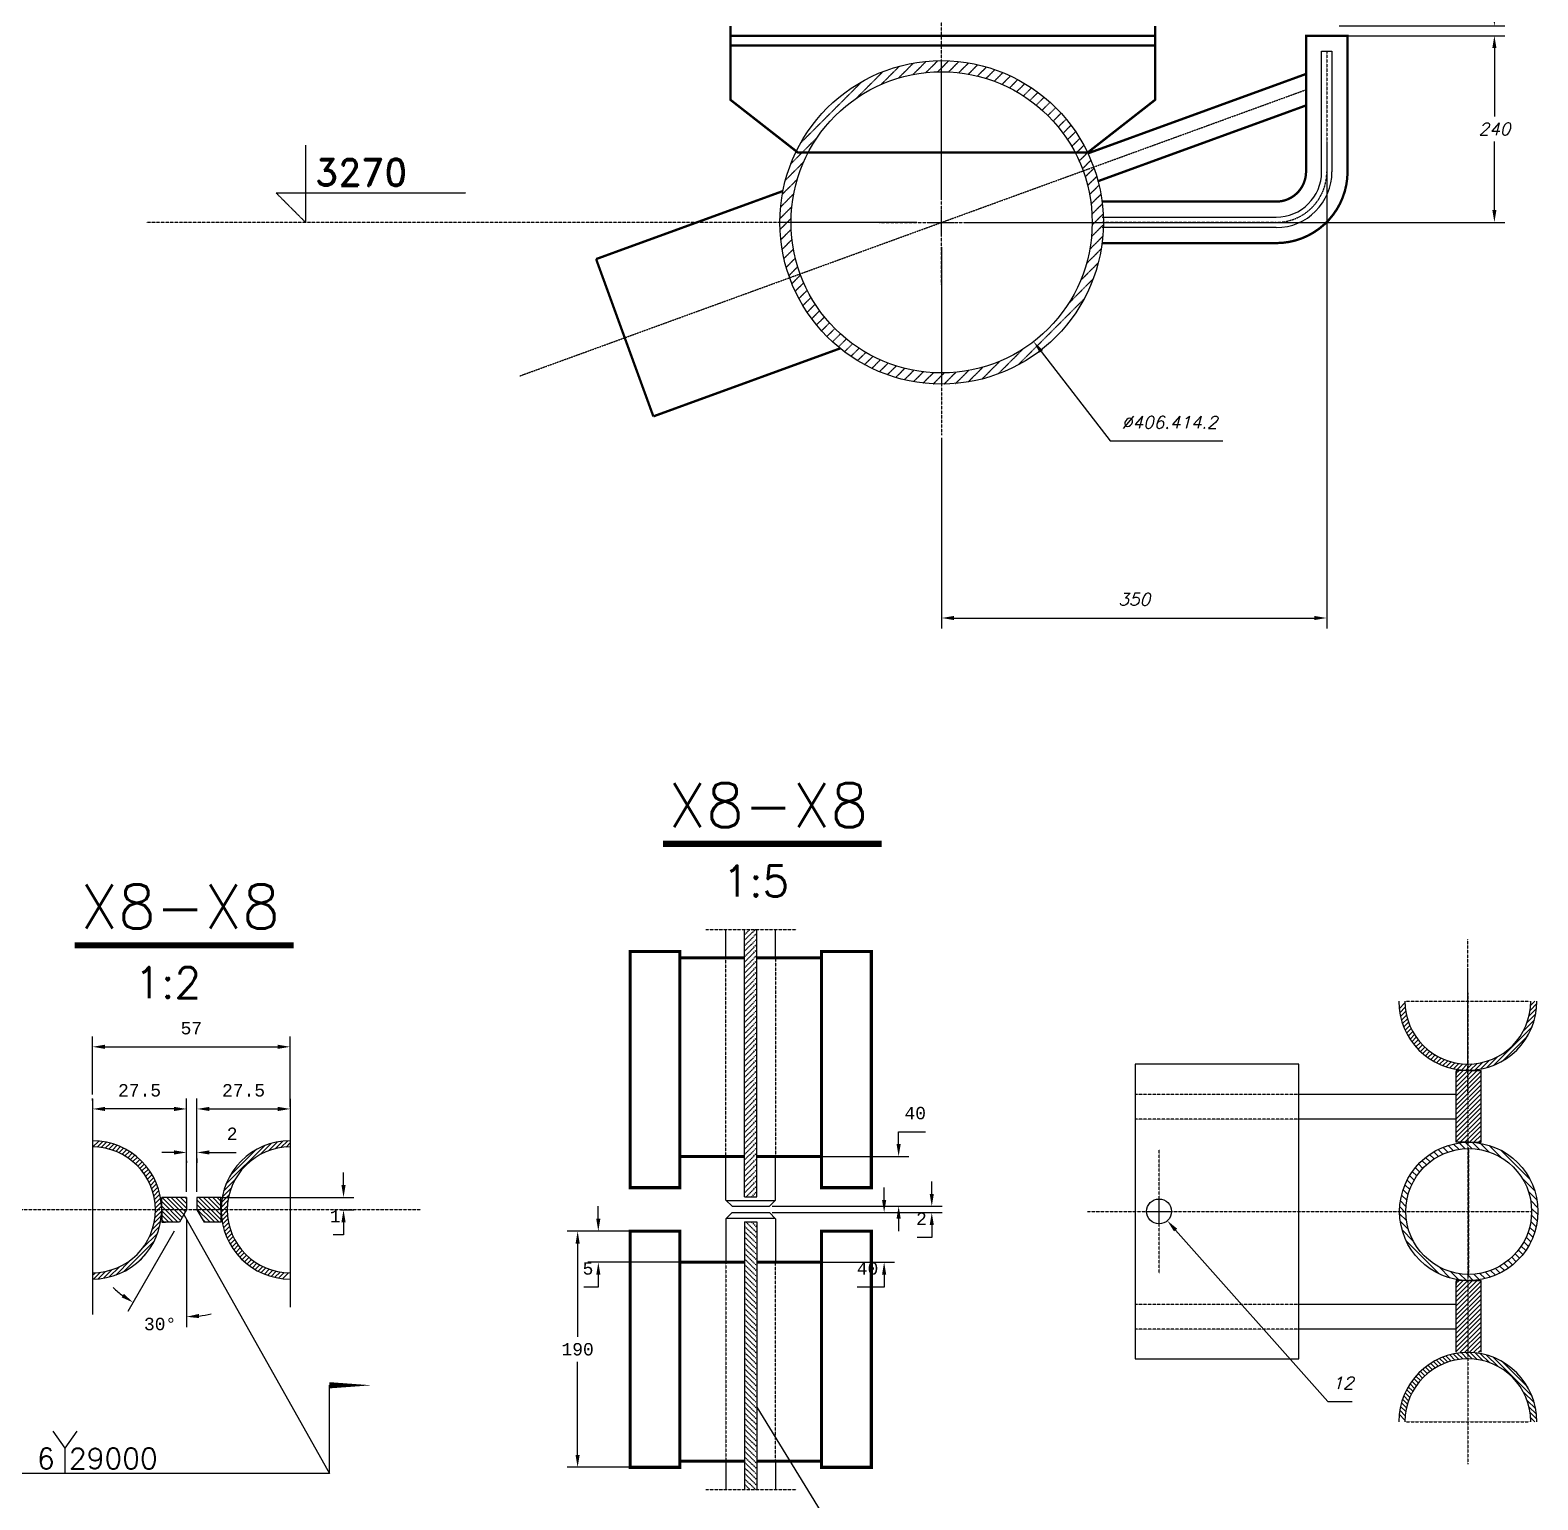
# Model space of a CAD drawing. Extents: x 13210 to 94108, y -7390 to 36310.
# Drawn here: x 61160 to 68440, y 9423 to 16518 of the extents above; entities that cross this region are included whole.
import ezdxf
from ezdxf.enums import TextEntityAlignment as Align

# ---------------------------------------------------------------- set-up
doc = ezdxf.new("R2010")
doc.units = 0
doc.header["$MEASUREMENT"] = 0
doc.header["$PDMODE"] = 3
doc.linetypes.add('DASHEDX2', pattern=[1.5, 1, -0.5])
doc.layers.get('0').update_dxf_attribs({"linetype": 'CONTINUOUS'})
doc.layers.get('DEFPOINTS').update_dxf_attribs({"linetype": 'CONTINUOUS'})
for name, color, linetype in [('LINIE', 7, 'DASHEDX2'), ('PRZEKROJE', 4, 'CONTINUOUS'), ('RURA', 3, 'CONTINUOUS'), ('WYMIAR1', 7, 'CONTINUOUS'), ('X-X', 1, 'CONTINUOUS')]:
    doc.layers.add(name, color=color, linetype=linetype)
doc.styles.add('MONOTXT', font='monotxt')
doc.styles.add('ROMAN_DUPLEX_ITALIC', font='ROMAND', dxfattribs={"oblique": 15})
doc.styles.add('ROMAND', font='romand')
doc.styles.add('ROMANS', font='romans')
doc.styles.get("Standard").update_dxf_attribs({"font": 'romans.shx'})
doc.dimstyles.new('KWA', dxfattribs={"dimscale": 20, "dimtxt": 3, "dimasz": 3, "dimexe": 2.5, "dimexo": 2.5, "dimgap": 1.5, "dimtad": 0, "dimtih": 1, "dimtoh": 1, "dimdsep": 46, "dimtxsty": 'Standard', "dimcen": -3, "dimdle": 1.25, "dimadec": 0, "dimazin": 0, "dimtfac": 0.75, "dimtofl": 0, "dimtmove": 2, "dimatfit": 3, "dimfxl": 0, "dimtvp": 1.5, "dimtolj": 1, "dimtzin": 12, "dimarcsym": 0})
doc.dimstyles.get("Standard").update_dxf_attribs({"dimtxt": 0.18, "dimasz": 0.18, "dimexe": 0.18, "dimexo": 0.0625, "dimgap": 0.09, "dimtad": 0, "dimtih": 1, "dimtoh": 1, "dimdec": 4, "dimzin": 0, "dimdsep": 46, "dimtxsty": 'Standard', "dimcen": 0.09, "dimadec": 0, "dimazin": 0, "dimtfac": 1, "dimtdec": 4, "dimtofl": 0, "dimtmove": 0, "dimatfit": 3, "dimfxl": 0, "dimtolj": 1, "dimtzin": 0, "dimarcsym": 0})

# ---------------------------------------------------------------- blocks, each defined once
blk = doc.blocks.new('*X18')
at = {"color": 0, "linetype": 'Continuous'}
for p, q in [((54304.2, 17025.2), (54196.2, 17133.1)), ((54282.1, 17025.2), (54196.2, 17111)), ((54312.5, 17039), (54206.3, 17145.2)), ((54312.5, 17061.1), (54228.4, 17145.2)), ((54312.5, 17083.2), (54250.5, 17145.2)), ((54312.5, 17105.3), (54272.6, 17145.2)), ((54312.5, 17127.4), (54294.7, 17145.2)), ((54260, 17025.2), (54196.2, 17089)), ((54237.9, 17025.2), (54221.3, 17041.8))]:
    blk.add_line(p, q, dxfattribs=at)
blk = doc.blocks.new('*X19')
at = {"color": 0, "linetype": 'Continuous'}
for p, q in [((54096, 17034.5), (54005.2, 17125.3)), ((54104.1, 17048.5), (54007.4, 17145.2)), ((54112.2, 17062.6), (54029.5, 17145.2)), ((54120.3, 17076.6), (54051.6, 17145.2)), ((54125.2, 17093.7), (54073.7, 17145.2)), ((54125.2, 17115.8), (54095.8, 17145.2)), ((54125.2, 17137.9), (54117.9, 17145.2)), ((54083.2, 17025.2), (54005.2, 17103.2)), ((54061.1, 17025.2), (54005.2, 17081.1)), ((54039, 17025.2), (54005.2, 17059)), ((54016.9, 17025.2), (54005.2, 17036.9))]:
    blk.add_line(p, q, dxfattribs=at)
blk = doc.blocks.new('*X22')
at = {"color": 0}
for p, q in [((59712, 10179.2), (59720.7, 10187.8)), ((59712, 10183.6), (59716.2, 10187.8)), ((59712, 10174.8), (59722, 10184.8)), ((59712, 10170.3), (59722, 10180.3)), ((59712, 10165.9), (59722, 10175.9)), ((59712, 10161.5), (59722, 10171.5)), ((59712, 10157.1), (59722, 10167.1)), ((59712, 10152.7), (59722, 10162.7)), ((59712, 10148.2), (59722, 10158.2)), ((59712, 10143.8), (59722, 10153.8)), ((59712, 10139.4), (59722, 10149.4)), ((59712, 10135), (59722, 10145)), ((59712, 10130.6), (59722, 10140.6)), ((59712, 10126.1), (59722, 10136.1)), ((59712, 10121.7), (59722, 10131.7)), ((59712, 10117.3), (59722, 10127.3)), ((59712, 10112.9), (59722, 10122.9)), ((59712, 10108.5), (59722, 10118.5)), ((59712, 10104), (59722, 10114)), ((59712, 10099.6), (59722, 10109.6)), ((59712, 10095.2), (59722, 10105.2)), ((59712, 10090.8), (59722, 10100.8)), ((59712, 10086.4), (59722, 10096.4)), ((59712, 10081.9), (59722, 10091.9)), ((59712, 10077.5), (59722, 10087.5)), ((59712, 10073.1), (59722, 10083.1)), ((59712, 10068.7), (59722, 10078.7)), ((59712, 10064.3), (59722, 10074.3)), ((59712, 10059.8), (59722, 10069.8)), ((59712, 10055.4), (59722, 10065.4)), ((59712, 10051), (59722, 10061)), ((59712, 10046.6), (59722, 10056.6)), ((59712, 10042.2), (59722, 10052.2)), ((59712, 10037.7), (59722, 10047.7)), ((59712, 10033.3), (59722, 10043.3)), ((59712, 10028.9), (59722, 10038.9)), ((59712, 10024.5), (59722, 10034.5)), ((59712, 10020.1), (59722, 10030.1)), ((59712, 10015.7), (59722, 10025.7)), ((59712, 10011.2), (59722, 10021.2)), ((59712, 10006.8), (59722, 10016.8)), ((59712, 10002.4), (59722, 10012.4)), ((59712, 9998), (59722, 10008)), ((59712, 9993.6), (59722, 10003.6)), ((59712, 9989.1), (59722, 9999.1)), ((59712, 9984.7), (59722, 9994.7)), ((59712, 9980.3), (59722, 9990.3)), ((59712, 9975.9), (59722, 9985.9)), ((59713.1, 9972.5), (59722, 9981.5)), ((59717.5, 9972.5), (59722, 9977)), ((59721.9, 9972.5), (59722, 9972.6))]:
    blk.add_line(p, q, dxfattribs=at)
blk = doc.blocks.new('*X15')
at = {"color": 0, "linetype": 'Continuous'}
for p, q in [((60303.1, 2828.5), (60396.5, 2921.9)), ((60394.4, 2897.8), (60434.2, 2937.5)), ((60435.8, 2917), (60463.1, 2944.4)), ((60465.3, 2924.5), (60488, 2947.2)), ((60490.2, 2927.3), (60510.2, 2947.3)), ((60512.1, 2927.1), (60530.4, 2945.4)), ((60532.1, 2924.9), (60549.1, 2942)), ((60550.3, 2921.1), (60566.5, 2937.3)), ((60567.3, 2916), (60582.8, 2931.5)), ((60583.1, 2909.7), (60598.1, 2924.7)), ((60597.8, 2902.3), (60612.5, 2917)), ((60611.6, 2894), (60626, 2908.4)), ((60624.4, 2884.8), (60638.7, 2899)), ((60636.4, 2874.6), (60650.6, 2888.8)), ((60647.6, 2863.7), (60661.7, 2877.8)), ((60657.8, 2851.9), (60672.1, 2866.1)), ((60287.5, 2790.8), (60327.2, 2830.6)), ((60667.2, 2839.2), (60681.6, 2853.5)), ((60675.8, 2825.6), (60690.4, 2840.2)), ((60683.3, 2811), (60698.3, 2826)), ((60280.6, 2761.9), (60308, 2789.2)), ((60689.8, 2795.5), (60705.3, 2810.9)), ((60695.2, 2778.8), (60711.3, 2794.8)), ((60699.3, 2760.8), (60716.2, 2777.6)), ((60277.7, 2714.8), (60297.7, 2734.8)), ((60277.8, 2737), (60300.5, 2759.7)), ((60701.9, 2741.2), (60719.9, 2759.2)), ((60702.4, 2719.7), (60722, 2739.3)), ((60279.6, 2694.6), (60297.9, 2712.9)), ((60283, 2675.9), (60300.1, 2692.9)), ((60287.7, 2658.5), (60303.9, 2674.7)), ((60694, 2667.1), (60720.2, 2693.3)), ((60700.3, 2695.5), (60722.4, 2717.5)), ((60293.5, 2642.2), (60309, 2657.7)), ((60300.3, 2626.9), (60315.3, 2641.9)), ((60308, 2612.5), (60322.7, 2627.2)), ((60594.9, 2523.8), (60701.2, 2630.1)), ((60678.6, 2629.5), (60714.3, 2665.3)), ((60316.6, 2599), (60331, 2613.4)), ((60326, 2586.3), (60340.2, 2600.6)), ((60336.2, 2574.4), (60350.4, 2588.6)), ((60347.2, 2563.3), (60361.3, 2577.4)), ((60358.9, 2552.9), (60373.1, 2567.2)), ((60371.5, 2543.4), (60385.8, 2557.8)), ((60384.8, 2534.6), (60399.4, 2549.2)), ((60399, 2526.7), (60414, 2541.7)), ((60414.1, 2519.7), (60429.5, 2535.2)), ((60430.2, 2513.7), (60446.2, 2529.8)), ((60447.4, 2508.8), (60464.2, 2525.7)), ((60507.5, 2502.6), (60529.5, 2524.7)), ((60531.7, 2504.8), (60557.9, 2531)), ((60559.7, 2510.7), (60595.5, 2546.4)), ((60465.8, 2505.1), (60483.8, 2523.1)), ((60485.7, 2503), (60505.3, 2522.6))]:
    blk.add_line(p, q, dxfattribs=at)
blk = doc.blocks.new('*X20')
at = {"color": 0, "linetype": 'Continuous'}
for p, q in [((58303.8, 17025.2), (58203.8, 17125.2)), ((58325.9, 17025.2), (58205.9, 17145.2)), ((58347.9, 17025.2), (58227.9, 17145.2)), ((58370, 17025.2), (58250, 17145.2)), ((58392.1, 17025.2), (58272.1, 17145.2)), ((58414.2, 17025.2), (58294.2, 17145.2)), ((58436.3, 17025.2), (58316.3, 17145.2)), ((58458.4, 17025.2), (58338.4, 17145.2)), ((58480.5, 17025.2), (58360.5, 17145.2)), ((58502.6, 17025.2), (58382.6, 17145.2)), ((58524.7, 17025.2), (58404.7, 17145.2)), ((58546.8, 17025.2), (58426.8, 17145.2)), ((58550, 17044.1), (58448.9, 17145.2)), ((58550, 17066.2), (58471, 17145.2)), ((58550, 17088.3), (58493.1, 17145.2)), ((58550, 17110.4), (58515.2, 17145.2)), ((58550, 17132.5), (58537.3, 17145.2)), ((58281.7, 17025.2), (58203.8, 17103.1)), ((58259.6, 17025.2), (58203.8, 17081)), ((58237.5, 17025.2), (58203.8, 17058.9)), ((58215.4, 17025.2), (58203.8, 17036.8))]:
    blk.add_line(p, q, dxfattribs=at)
blk = doc.blocks.new('*X27')
at = {"color": 0}
for p, q in [((61238.7, 15895.4), (61367.2, 16024)), ((61358.1, 15961.8), (61446.2, 16049.9)), ((61441.9, 15992.6), (61514.4, 16065.1)), ((61512.1, 16009.8), (61575.8, 16073.4)), ((61574.4, 16019.1), (61632.1, 16076.8)), ((61631.1, 16022.8), (61684.6, 16076.2)), ((61683.6, 16022.2), (61733.9, 16072.5)), ((61732.7, 16018.3), (61780.5, 16066)), ((61779, 16011.5), (61824.7, 16057.2)), ((61822.7, 16002.2), (61866.8, 16046.3)), ((61864.3, 15990.7), (61907, 16033.5)), ((61903.8, 15977.2), (61945.5, 16018.9)), ((60969.6, 15679.5), (61266.5, 15976.4)), ((61941.6, 15962), (61982.3, 16002.7)), ((61977.6, 15945), (62017.7, 15985)), ((62012.1, 15926.4), (62051.5, 15965.8)), ((62045, 15906.3), (62084, 15945.3)), ((62076.5, 15884.7), (62115.1, 15923.4)), ((62106.5, 15861.8), (62144.9, 15900.1)), ((62135.2, 15837.4), (62173.4, 15875.6)), ((62162.5, 15811.6), (62200.7, 15849.8)), ((62188.4, 15784.5), (62226.6, 15822.7)), ((62212.9, 15756), (62251.3, 15794.4)), ((62236.1, 15726.1), (62274.7, 15764.7)), ((62257.8, 15694.8), (62296.7, 15733.8)), ((60922, 15578.8), (61050.6, 15707.3)), ((62278.1, 15662.1), (62317.5, 15701.5)), ((62296.9, 15627.8), (62336.8, 15667.8)), ((60896.1, 15499.8), (60984.2, 15587.9)), ((62314, 15592), (62354.7, 15632.6)), ((62329.5, 15554.4), (62371.1, 15596)), ((62343.2, 15515.1), (62385.8, 15557.7)), ((62354.9, 15473.8), (62398.9, 15517.7)), ((60872.6, 15370.2), (60936.2, 15433.9)), ((60880.9, 15431.6), (60953.4, 15504.1)), ((62364.5, 15430.3), (62410, 15475.8)), ((60869.2, 15313.9), (60926.9, 15371.6)), ((62371.6, 15384.4), (62419.1, 15431.8)), ((62375.9, 15335.6), (62425.8, 15385.5)), ((60869.8, 15261.4), (60923.2, 15314.9)), ((62376.9, 15283.6), (62429.9, 15336.6)), ((60873.5, 15212.1), (60923.8, 15262.4)), ((62365.3, 15165.9), (62428.1, 15228.7)), ((62373.8, 15227.4), (62430.9, 15284.5)), ((60880, 15165.5), (60927.7, 15213.3)), ((60888.8, 15121.3), (60934.5, 15167)), ((62349.2, 15096.8), (62420.4, 15168)), ((60899.7, 15079.2), (60943.8, 15123.3)), ((60912.5, 15039), (60955.3, 15081.7)), ((62320.5, 15015.1), (62406.2, 15100.7)), ((60927.1, 15000.5), (60968.8, 15042.2)), ((60943.3, 14963.7), (60984, 15004.4)), ((62261.9, 14903.4), (62381.8, 15023.4)), ((60961, 14928.3), (61001, 14968.4)), ((60980.2, 14894.5), (61019.6, 14933.9)), ((62019.4, 14607.9), (62338.1, 14926.6)), ((61000.7, 14862), (61039.7, 14901)), ((61022.6, 14830.9), (61061.3, 14869.5)), ((61045.9, 14801.1), (61084.2, 14839.5)), ((61070.4, 14772.6), (61108.6, 14810.8)), ((61096.2, 14745.3), (61134.4, 14783.5)), ((61123.3, 14719.4), (61161.5, 14757.6)), ((61151.6, 14694.7), (61190, 14733.1)), ((61181.3, 14671.3), (61219.9, 14709.9)), ((61212.2, 14649.3), (61251.2, 14688.2)), ((61244.5, 14628.5), (61283.9, 14667.9)), ((61278.2, 14609.2), (61318.2, 14649.1)), ((61313.4, 14591.3), (61354, 14632)), ((61922.6, 14564.2), (62042.6, 14684.1)), ((61350, 14574.9), (61391.6, 14616.5)), ((61388.3, 14560.2), (61430.9, 14602.8)), ((61428.3, 14547.1), (61472.2, 14591.1)), ((61470.2, 14536), (61515.7, 14581.5)), ((61514.2, 14526.9), (61561.6, 14574.4)), ((61560.5, 14520.2), (61610.4, 14570.1)), ((61609.4, 14516.1), (61662.4, 14569.1)), ((61661.5, 14515.1), (61718.6, 14572.2)), ((61717.3, 14517.9), (61780.1, 14580.7)), ((61778, 14525.6), (61849.2, 14596.8)), ((61845.3, 14539.8), (61930.9, 14625.5))]:
    blk.add_line(p, q, dxfattribs=at)
blk = doc.blocks.new('*D110')
at = {"color": 0, "linetype": 'ByBlock'}
for p, q in [((68578, 7920), (68578, 8200)), ((69532.245, 7860), (69532.245, 8200)), ((68638, 8150), (69472.245, 8150))]:
    blk.add_line(p, q, dxfattribs=at)
for points in [[(68638, 8160), (68638, 8140), (68578, 8150)], [(69472.245, 8160), (69472.245, 8140), (69532.245, 8150)]]:
    blk.add_solid(points, dxfattribs=at)
at = {"layer": 'DEFPOINTS', "color": 0, "linetype": 'ByBlock'}
for p in [(69532.245, 8150), (68578, 7870), (69532.245, 7810)]:
    blk.add_point(p, dxfattribs=at)
at = {"color": 0, "linetype": 'ByBlock', "style": 'MONOTXT'}
blk.add_text('57', height=60, dxfattribs=at).set_placement((69055.1225, 8240), align=Align.MIDDLE_CENTER)
blk = doc.blocks.new('*D109')
at = {"color": 0, "linetype": 'ByBlock'}
for p, q in [((68578, 7890), (68578, 7900)), ((69031.75, 7450), (69031.75, 7900)), ((68971.75, 7850), (68638, 7850))]:
    blk.add_line(p, q, dxfattribs=at)
for points in [[(68638, 7860), (68638, 7840), (68578, 7850)], [(68971.75, 7860), (68971.75, 7840), (69031.75, 7850)]]:
    blk.add_solid(points, dxfattribs=at)
at = {"layer": 'DEFPOINTS', "color": 0, "linetype": 'ByBlock'}
for p in [(68578, 7850), (68578, 7840), (69031.75, 7400)]:
    blk.add_point(p, dxfattribs=at)
at = {"color": 0, "linetype": 'ByBlock', "style": 'MONOTXT'}
blk.add_text('27.5', height=60, dxfattribs=at).set_placement((68804.875, 7940), align=Align.MIDDLE_CENTER)
blk = doc.blocks.new('*D108')
at = {"color": 0, "linetype": 'ByBlock'}
for p, q in [((69081.75, 7450), (69081.75, 7900)), ((69141.75, 7850), (69472.245, 7850)), ((69532.245, 7830), (69532.245, 7800))]:
    blk.add_line(p, q, dxfattribs=at)
for points in [[(69141.75, 7860), (69141.75, 7840), (69081.75, 7850)], [(69472.245, 7860), (69472.245, 7840), (69532.245, 7850)]]:
    blk.add_solid(points, dxfattribs=at)
at = {"layer": 'DEFPOINTS', "color": 0, "linetype": 'ByBlock'}
for p in [(69532.245, 7880), (69532.245, 7850), (69081.75, 7400)]:
    blk.add_point(p, dxfattribs=at)
at = {"color": 0, "linetype": 'ByBlock', "style": 'MONOTXT'}
blk.add_text('27.5', height=60, dxfattribs=at).set_placement((69306.9975, 7940), align=Align.MIDDLE_CENTER)
blk = doc.blocks.new('*D107')
at = {"color": 0, "linetype": 'ByBlock'}
for p, q in [((68971.75, 7640), (68911.75, 7640)), ((69031.75, 7600), (69031.75, 7590)), ((69081.75, 7610), (69081.75, 7590)), ((69141.75, 7640), (69201.75, 7640)), ((69201.75, 7640), (69271.75, 7640))]:
    blk.add_line(p, q, dxfattribs=at)
for points in [[(68971.75, 7650), (68971.75, 7630), (69031.75, 7640)], [(69141.75, 7650), (69141.75, 7630), (69081.75, 7640)]]:
    blk.add_solid(points, dxfattribs=at)
at = {"layer": 'DEFPOINTS', "color": 0, "linetype": 'ByBlock'}
for p in [(69031.75, 7650), (69081.75, 7660), (69081.75, 7640)]:
    blk.add_point(p, dxfattribs=at)
at = {"color": 0, "linetype": 'ByBlock', "style": 'MONOTXT'}
blk.add_text('2', height=60, dxfattribs=at).set_placement((69251.75, 7730), align=Align.MIDDLE_CENTER)
blk = doc.blocks.new('*D106')
at = {"color": 0, "linetype": 'ByBlock'}
for p, q in [((69031.8, 7312.7), (69031.8, 6796.8)), ((68972.1, 7259.4), (68748.8, 6872.6))]:
    blk.add_line(p, q, dxfattribs=at)
for start, end in [(226.66515, 233.33257), (276.66743, 283.33485)]:
    blk.add_arc((69031.8, 7362.7), 515.9, start, end, dxfattribs=at)
for points in [[(68729.2, 6957.3), (68718.2, 6940.6), (68773.8, 6915.9)], [(69092.2, 6840.3), (69091.1, 6860.3), (69031.8, 6846.8)]]:
    blk.add_solid(points, dxfattribs=at)
at = {"layer": 'DEFPOINTS', "color": 0, "linetype": 'ByBlock'}
for p in [(69031.8, 7422.7), (69031.8, 7362.7), (69031.8, 7362.7), (68997.1, 7302.7)]:
    blk.add_point(p, dxfattribs=at)
at = {"color": 0, "linetype": 'ByBlock', "style": 'MONOTXT'}
blk.add_text('30%%d', height=60, dxfattribs=at).set_placement((68904.2, 6811.8), align=Align.MIDDLE_CENTER)
blk = doc.blocks.new('*D105')
at = {"color": 0, "linetype": 'ByBlock'}
for p, q in [((69789.7, 7482.7), (69789.7, 7542.7)), ((69195.9, 7422.7), (69839.7, 7422.7)), ((69775.7, 7362.7), (69839.7, 7362.7)), ((69789.7, 7302.7), (69789.7, 7242.7)), ((69789.7, 7242.7), (69739.7, 7242.7))]:
    blk.add_line(p, q, dxfattribs=at)
for points in [[(69779.7, 7482.7), (69799.7, 7482.7), (69789.7, 7422.7)], [(69779.7, 7302.7), (69799.7, 7302.7), (69789.7, 7362.7)]]:
    blk.add_solid(points, dxfattribs=at)
at = {"layer": 'DEFPOINTS', "color": 0, "linetype": 'ByBlock'}
for p in [(69145.9, 7422.7), (69725.7, 7362.7), (69789.7, 7362.7)]:
    blk.add_point(p, dxfattribs=at)
at = {"color": 0, "linetype": 'ByBlock', "style": 'MONOTXT'}
blk.add_text('1', height=60, dxfattribs=at).set_placement((69749.7, 7332.7), align=Align.MIDDLE_CENTER)
blk = doc.blocks.new('*D104')
at = {"color": 0, "linetype": 'ByBlock'}
for p, q in [((64103.5, 10720), (63753.5, 10720)), ((63803.5, 10660), (63803.5, 10210)), ((63803.5, 9640), (63803.5, 10090)), ((64103.5, 9580), (63753.5, 9580))]:
    blk.add_line(p, q, dxfattribs=at)
for points in [[(63793.5, 10660), (63813.5, 10660), (63803.5, 10720)], [(63793.5, 9640), (63813.5, 9640), (63803.5, 9580)]]:
    blk.add_solid(points, dxfattribs=at)
at = {"layer": 'DEFPOINTS', "color": 0, "linetype": 'ByBlock'}
for p in [(64153.5, 10720), (63803.5, 9580), (64153.5, 9580)]:
    blk.add_point(p, dxfattribs=at)
at = {"color": 0, "linetype": 'ByBlock', "style": 'MONOTXT'}
blk.add_text('190', height=60, dxfattribs=at).set_placement((63803.5, 10150), align=Align.MIDDLE_CENTER)
blk = doc.blocks.new('*D103')
at = {"color": 0, "linetype": 'ByBlock'}
for p, q in [((63903.5, 10780), (63903.5, 10840)), ((64123.5, 10720), (63853.5, 10720)), ((64393.5, 10570), (63853.5, 10570)), ((63903.5, 10510), (63903.5, 10450)), ((63903.5, 10450), (63833.5, 10450))]:
    blk.add_line(p, q, dxfattribs=at)
for points in [[(63893.5, 10780), (63913.5, 10780), (63903.5, 10720)], [(63893.5, 10510), (63913.5, 10510), (63903.5, 10570)]]:
    blk.add_solid(points, dxfattribs=at)
at = {"layer": 'DEFPOINTS', "color": 0, "linetype": 'ByBlock'}
for p in [(64173.5, 10720), (63903.5, 10570), (64443.5, 10570)]:
    blk.add_point(p, dxfattribs=at)
at = {"color": 0, "linetype": 'ByBlock', "style": 'MONOTXT'}
blk.add_text('5', height=60, dxfattribs=at).set_placement((63853.5, 10540), align=Align.MIDDLE_CENTER)
blk = doc.blocks.new('*D102')
at = {"color": 0, "linetype": 'ByBlock'}
for p, q in [((65513.5, 10900), (65513.5, 10960)), ((64743.5, 10840), (65563.5, 10840)), ((64743.5, 10810), (65563.5, 10810)), ((65513.5, 10750), (65513.5, 10690)), ((65513.5, 10690), (65443.5, 10690))]:
    blk.add_line(p, q, dxfattribs=at)
for points in [[(65503.5, 10900), (65523.5, 10900), (65513.5, 10840)], [(65503.5, 10750), (65523.5, 10750), (65513.5, 10810)]]:
    blk.add_solid(points, dxfattribs=at)
at = {"layer": 'DEFPOINTS', "color": 0, "linetype": 'ByBlock'}
for p in [(64693.5, 10840), (64693.5, 10810), (65513.5, 10810)]:
    blk.add_point(p, dxfattribs=at)
at = {"color": 0, "linetype": 'ByBlock', "style": 'MONOTXT'}
blk.add_text('2', height=60, dxfattribs=at).set_placement((65463.5, 10780), align=Align.MIDDLE_CENTER)
blk = doc.blocks.new('*D101')
at = {"color": 0, "linetype": 'ByBlock'}
for p, q in [((65353.5, 11140), (65353.5, 11200)), ((65353.5, 11200), (65483.5, 11200)), ((64933.5, 11080), (65403.5, 11080)), ((65353.5, 10780), (65353.5, 10720)), ((65363.5, 10840), (65403.5, 10840))]:
    blk.add_line(p, q, dxfattribs=at)
for points in [[(65343.5, 11140), (65363.5, 11140), (65353.5, 11080)], [(65343.5, 10780), (65363.5, 10780), (65353.5, 10840)]]:
    blk.add_solid(points, dxfattribs=at)
at = {"layer": 'DEFPOINTS', "color": 0, "linetype": 'ByBlock'}
for p in [(64883.5, 11080), (65353.5, 11080), (65313.5, 10840)]:
    blk.add_point(p, dxfattribs=at)
at = {"color": 0, "linetype": 'ByBlock', "style": 'MONOTXT'}
blk.add_text('40', height=60, dxfattribs=at).set_placement((65433.5, 11290), align=Align.MIDDLE_CENTER)
blk = doc.blocks.new('*D100')
at = {"color": 0, "linetype": 'ByBlock'}
for p, q in [((65283.5, 10870), (65283.5, 10930)), ((65233.5, 10810), (65233.5, 10810)), ((64913.5, 10570), (65333.5, 10570)), ((65283.5, 10510), (65283.5, 10450)), ((65283.5, 10450), (65153.5, 10450))]:
    blk.add_line(p, q, dxfattribs=at)
for points in [[(65273.5, 10870), (65293.5, 10870), (65283.5, 10810)], [(65273.5, 10510), (65293.5, 10510), (65283.5, 10570)]]:
    blk.add_solid(points, dxfattribs=at)
at = {"layer": 'DEFPOINTS', "color": 0, "linetype": 'ByBlock'}
for p in [(65283.5, 10810), (64863.5, 10570), (65283.5, 10570)]:
    blk.add_point(p, dxfattribs=at)
at = {"color": 0, "linetype": 'ByBlock', "style": 'MONOTXT'}
blk.add_text('40', height=60, dxfattribs=at).set_placement((65203.5, 10540), align=Align.MIDDLE_CENTER)
blk = doc.blocks.new('*D319')
at = {"color": 0, "linetype": 'ByBlock'}
for p, q in [((64831, 4855.2), (64831, 4975.2)), ((64771, 4915.2), (64891, 4915.2)), ((64910.6, 4825.5), (65645.3, 3997)), ((65645.3, 3997), (65762.6, 3997))]:
    blk.add_line(p, q, dxfattribs=at)
blk.add_solid([(64903.1, 4818.8), (64918.1, 4832.1), (64870.8, 4870.4)], dxfattribs=at)
at = {"layer": 'DEFPOINTS', "color": 0, "linetype": 'ByBlock'}
for p in [(64791.2, 4960.1), (64870.8, 4870.4)]:
    blk.add_point(p, dxfattribs=at)
at = {"color": 0, "linetype": 'ByBlock', "style": 'ROMAN_DUPLEX_ITALIC', "oblique": 15}
blk.add_text('12', height=60, dxfattribs=at).set_placement((65719, 4087), align=Align.MIDDLE_CENTER)
blk = doc.blocks.new('*D322')
at = {"color": 0, "linetype": 'ByBlock'}
for p, q in [((65561, 15709.9), (65561, 16376.9)), ((65441, 15589.9), (64774, 15589.9)), ((65501, 15589.9), (65621, 15589.9)), ((65561, 15529.9), (65561, 15649.9)), ((65681, 15589.9), (66348, 15589.9)), ((65561, 15469.9), (65561, 14802.9)), ((66041.9, 14966.9), (66375.5, 14534.6)), ((66375.5, 14534.6), (66918.5, 14534.6))]:
    blk.add_line(p, q, dxfattribs=at)
blk.add_solid([(66034, 14960.8), (66049.8, 14973), (66005.2, 15014.4)], dxfattribs=at)
at = {"layer": 'DEFPOINTS', "color": 0, "linetype": 'ByBlock'}
for p in [(65116.8, 16165.4), (66005.2, 15014.4)]:
    blk.add_point(p, dxfattribs=at)
at = {"color": 0, "linetype": 'ByBlock', "style": 'ROMAN_DUPLEX_ITALIC', "oblique": 15}
blk.add_text('%%c406.414.2', height=60, dxfattribs=at).set_placement((66662, 14624.6), align=Align.MIDDLE_CENTER)
blk = doc.blocks.new('POZ')
for p, q in [((0, 186), (0, 0)), ((0, 0), (-71, 71)), ((-71, 71), (387, 71))]:
    blk.add_line(p, q)
at = {"style": 'ROMAND', "flags": 4}
blk.add_attdef('POZIOM', (23, 88), '', height=65, dxfattribs=at)
blk = doc.blocks.new('*D323')
at = {"color": 0, "linetype": 'ByBlock'}
for p, q in [((67420.745, 15980), (67420.745, 13630)), ((65561, 14550), (65561, 13630)), ((65621, 13680), (67360.745, 13680))]:
    blk.add_line(p, q, dxfattribs=at)
for points in [[(65621, 13690), (65621, 13670), (65561, 13680)], [(67360.745, 13690), (67360.745, 13670), (67420.745, 13680)]]:
    blk.add_solid(points, dxfattribs=at)
at = {"layer": 'DEFPOINTS', "color": 0, "linetype": 'ByBlock'}
for p in [(67420.745, 16030), (65561, 14600), (67420.745, 13680)]:
    blk.add_point(p, dxfattribs=at)
at = {"color": 0, "linetype": 'ByBlock', "style": 'ROMAN_DUPLEX_ITALIC', "oblique": 15}
blk.add_text('350', height=60, dxfattribs=at).set_placement((66490.8725, 13770), align=Align.MIDDLE_CENTER)
blk = doc.blocks.new('*D324')
at = {"color": 0, "linetype": 'ByBlock'}
for p, q in [((67470, 16491), (68280, 16491)), ((68230, 16431), (68230, 16100.4375)), ((68230, 15649.875), (68230, 15980.4375)), ((66170, 15589.875), (68280, 15589.875))]:
    blk.add_line(p, q, dxfattribs=at)
for points in [[(68220, 16431), (68240, 16431), (68230, 16491)], [(68220, 15649.875), (68240, 15649.875), (68230, 15589.875)]]:
    blk.add_solid(points, dxfattribs=at)
at = {"layer": 'DEFPOINTS', "color": 0, "linetype": 'ByBlock'}
for p in [(67420, 16491), (68230, 16491), (66120, 15589.875)]:
    blk.add_point(p, dxfattribs=at)
at = {"color": 0, "linetype": 'ByBlock', "style": 'ROMAN_DUPLEX_ITALIC', "oblique": 15}
blk.add_text('240', height=60, dxfattribs=at).set_placement((68230, 16040.4375), align=Align.MIDDLE_CENTER)
blk = doc.blocks.new('*D325')
at = {"color": 0, "linetype": 'ByBlock'}
for p, q in [((68230, 16598), (68230, 16658)), ((68230, 16658), (68310.2, 16658)), ((67480, 16538), (68280, 16538)), ((67470, 16491), (68280, 16491)), ((68230, 16431), (68230, 16371))]:
    blk.add_line(p, q, dxfattribs=at)
for points in [[(68220, 16598), (68240, 16598), (68230, 16538)], [(68220, 16431), (68240, 16431), (68230, 16491)]]:
    blk.add_solid(points, dxfattribs=at)
at = {"layer": 'DEFPOINTS', "color": 0, "linetype": 'ByBlock'}
for p in [(67430, 16538), (68230, 16538), (67420, 16491)]:
    blk.add_point(p, dxfattribs=at)
at = {"color": 0, "linetype": 'ByBlock', "style": 'ROMAN_DUPLEX_ITALIC', "oblique": 15}
blk.add_text('2', height=60, dxfattribs=at).set_placement((68285.1, 16748), align=Align.MIDDLE_CENTER)

msp = doc.modelspace()

# ---------------------------------------------------------------- linework, layer by layer
at = {"layer": 'LINIE'}
for p, q in [((65561, 16189.875), (65561, 16616.875)), ((67420.745, 16415.87), (67420.745, 15834.5)), ((63525, 14848.8316), (67320.625, 16230.32612)), ((65561, 15289.875), (65561, 15889.875)), ((64961, 15589.875), (61720, 15589.875)), ((65261, 15589.875), (65861, 15589.875)), ((66161, 15589.875), (66588, 15589.875)), ((67176.125, 15589.88), (66335.53014, 15589.88)), ((65561, 14989.875), (65561, 14562.875)), ((64423.24366, 12176.99414), (64859.70436, 12176.99414)), ((68101.81011, 11530.25), (68101.81011, 12130.25)), ((64519.5, 11080), (64519.5, 12040)), ((64759.5, 12040), (64759.5, 11080)), ((68101.81011, 11390.25), (68101.81011, 11990.25)), ((68101.81011, 11870.25), (68101.81011, 9595.25)), ((67801.81011, 11830.25), (68401.81011, 11830.25)), ((67286, 11380.25), (66496, 11380.25)), ((67286, 11260.25), (66496, 11260.25)), ((66611, 10515.25), (66611, 11115.25)), ((68106, 10515.25), (68106, 11115.25)), ((66266, 10815.25), (68406, 10815.25)), ((66311, 10815.25), (66911, 10815.25)), ((64519.5, 10570), (64519.5, 9610)), ((64759.5, 9610), (64759.5, 10570)), ((67286, 10366.5), (66496, 10366.5)), ((67286, 10246.5), (66496, 10246.5)), ((67801.81011, 9800.25), (68401.81011, 9800.25)), ((64423.24366, 9473.00586), (64859.70436, 9473.00586))]:
    msp.add_line(p, q, dxfattribs=at)
at = {"layer": 'LINIE', "linetype": 'Continuous'}
for p, q in [((61461.5, 11358.5), (61461.5, 10318.5)), ((62415.745, 11358.5), (62415.745, 10353.5))]:
    msp.add_line(p, q, dxfattribs=at)
at = {"layer": 'LINIE', "linetype": 'DASHEDX2'}
msp.add_line((63045.56285, 10822.715), (60613.05432, 10822.715), dxfattribs=at)
at = {"layer": 'LINIE'}
msp.add_arc((67176.125, 15834.5), 244.62, 270, 0, dxfattribs=at)
at = {"layer": 'PRZEKROJE'}
for p, q in [((64519.5, 12040), (64519.5, 12176.99414)), ((64609.5, 10885.11703), (64609.5, 12176.99414)), ((64669.5, 10885.11703), (64669.5, 12176.99414)), ((64759.5, 12040), (64759.5, 12176.99414)), ((64297.5, 12070), (64267.5, 12070)), ((67286, 11526.5), (66496, 11526.5)), ((66496, 11526.5), (66496, 10104)), ((67286, 10104), (67286, 11526.5)), ((68046, 11380.25), (67286, 11380.25)), ((68046, 11260.25), (67286, 11260.25)), ((64561.05229, 11080), (64321.05229, 11080)), ((64519.5, 10870), (64519.5, 11080)), ((64759.5, 10870), (64759.5, 11080)), ((64519.5, 10870), (64549.5, 10840)), ((64522.19945, 10867.30055), (64756.80055, 10867.30055)), ((64609.5, 10885.11703), (64669.5, 10885.11703)), ((64759.5, 10870), (64729.5, 10840)), ((64519.5, 10780), (64549.5, 10810)), ((64519.5, 10780), (64519.5, 10570)), ((64522.19945, 10782.69945), (64756.80055, 10782.69945)), ((64549.5, 10840), (64729.5, 10840)), ((64549.5, 10810), (64729.5, 10810)), ((64759.5, 10780), (64729.5, 10810)), ((64759.5, 10780), (64759.5, 10570)), ((64609.5, 10764.88297), (64669.5, 10764.88297)), ((64609.5, 10764.88297), (64609.5, 9473.00586)), ((64669.5, 10764.88297), (64669.5, 9473.00586)), ((64561.05229, 10570), (64321.05229, 10570)), ((68046, 10366.5), (67286, 10366.5)), ((68046, 10246.5), (67286, 10246.5)), ((66496, 10104), (67286, 10104)), ((64519.5, 9610), (64519.5, 9473.00586)), ((64759.5, 9610), (64759.5, 9473.00586)), ((64297.5, 9580), (64267.5, 9580))]:
    msp.add_line(p, q, dxfattribs=at)
at = {"layer": 'PRZEKROJE', "linetype": 'Continuous'}
for p, q in [((68046, 11495.25), (68046, 11476.5)), ((68106, 11495.25), (68046, 11495.25)), ((68046, 11149), (68046, 11491.5)), ((68106, 11495.25), (68166, 11495.25)), ((68166, 11149), (68166, 11495.25)), ((68106, 11149), (68046, 11149)), ((68106, 11149), (68166, 11149)), ((61795.25, 10822.715), (61795.25, 10882.715)), ((61915.25, 10882.715), (61795.25, 10882.715)), ((61915.25, 10882.715), (61915.25, 10822.715)), ((62081.5, 10882.715), (61965.25, 10882.715)), ((61965.25, 10882.715), (61965.25, 10822.715)), ((62081.5, 10822.715), (62081.5, 10882.715)), ((61795.25, 10822.715), (61795.25, 10762.715)), ((61915.25, 10822.715), (61880.60898, 10762.715)), ((61965.25, 10822.715), (61999.89102, 10762.715)), ((62081.5, 10822.715), (62081.5, 10762.715)), ((61795.25, 10762.715), (61814, 10762.715)), ((61880.60898, 10762.715), (61799, 10762.715)), ((62081.5, 10762.715), (61999.89102, 10762.715)), ((68106, 10481.5), (68046, 10481.5)), ((68046, 10481.5), (68046, 10462.75)), ((68046, 10135.25), (68046, 10477.75)), ((68106, 10481.5), (68166, 10481.5)), ((68166, 10135.25), (68166, 10481.5))]:
    msp.add_line(p, q, dxfattribs=at)
at = {"layer": 'PRZEKROJE', "const_width": 15}
for points in [[(64057.5, 12070), (64297.5, 12070), (64297.5, 10930), (64057.5, 10930)], [(64981.5, 12070), (65221.5, 12070), (65221.5, 10930), (64981.5, 10930)], [(64057.5, 9580), (64297.5, 9580), (64297.5, 10720), (64057.5, 10720)], [(64981.5, 9580), (65221.5, 9580), (65221.5, 10720), (64981.5, 10720)]]:
    msp.add_lwpolyline(points, close=True, dxfattribs=at)
for points in [[(64297.5, 12040), (64609.5, 12040)], [(64669.5, 12040), (64981.5, 12040)], [(64297.5, 11080), (64609.5, 11080)], [(64669.5, 11080), (64981.5, 11080)], [(64297.5, 10570), (64609.5, 10570)], [(64669.5, 10570), (64981.5, 10570)], [(64297.5, 9610), (64609.5, 9610)], [(64669.5, 9610), (64981.5, 9610)]]:
    msp.add_lwpolyline(points, dxfattribs=at)
at = {"layer": 'PRZEKROJE', "linetype": 'Continuous'}
for radius in [333.75, 303.75]:
    msp.add_circle((68106, 10815.25), radius, dxfattribs=at)
at = {"layer": 'PRZEKROJE'}
msp.add_circle((66611, 10815.25), 60, dxfattribs=at)
at = {"layer": 'PRZEKROJE', "linetype": 'Continuous'}
for centre, radius, start, end in [((68101.81011, 11830.25), 333.75, 180, 0), ((68101.81011, 11830.25), 303.75, 180, 0), ((61461.5, 10822.715), 333.75, 270, 90), ((62415.745, 10822.715), 333.75, 90, 270), ((61461.5, 10822.715), 303.75, 270, 90), ((62415.745, 10822.715), 303.75, 90, 270), ((68101.81011, 9800.25), 333.75, 0, 180), ((68101.81011, 9800.25), 303.75, 0, 180)]:
    msp.add_arc(centre, radius, start, end, dxfattribs=at)
at = {"layer": 'RURA'}
for p, q in [((67395.755, 15834.5), (67395.755, 16415.87)), ((67395.755, 16415.87), (67445.745, 16415.87)), ((67445.745, 16415.87), (67445.745, 15834.5)), ((66335.53014, 15614.87), (67176.125, 15614.87)), ((67176.125, 15564.88), (66335.53014, 15564.88))]:
    msp.add_line(p, q, dxfattribs=at)
at = {"layer": 'RURA', "const_width": 11.25}
for points in [[(65566.67776, 15926.4979), (64867.65206, 15926.4979), (64542, 16181), (64542, 16538)], [(65566.67776, 15926.4979), (66265.70347, 15926.4979), (66591.35553, 16181), (66591.35553, 16538)], [(64542, 16491), (66591.35553, 16491)], [(64542, 16444), (66591.35553, 16444)], [(66267.37563, 15922.97471), (67320.625, 16306.32612)], [(66316.22749, 15788.75533), (67320.625, 16154.32612)], [(63892.74195, 15412.67873), (64794.78563, 15740.99578)], [(63892.74195, 15412.67873), (64169.14062, 14653.27961)], [(64169.14062, 14653.27961), (65071.1843, 14981.59667)]]:
    msp.add_lwpolyline(points, dxfattribs=at)
msp.add_lwpolyline([(66335.53014, 15690), (67176.125, 15690, 0.4142135624), (67320.625, 15834.5), (67320.625, 16491), (67520.875, 16491), (67520.875, 15834.5, -0.4142135624), (67176.125, 15489.75), (66335.53014, 15489.75)], format="xyb", dxfattribs=at)
at = {"layer": 'RURA'}
for radius in [780.975, 727]:
    msp.add_circle((65561, 15589.875), radius, dxfattribs=at)
for radius in [219.63, 269.62]:
    msp.add_arc((67176.125, 15834.5), radius, 270, 0, dxfattribs=at)
at = {"layer": 'WYMIAR1', "color": 0, "linetype": 'Continuous'}
for p, q in [((67770.03822, 11793.96673), (67798.16952, 11822.09803)), ((67772.73763, 11774.56906), (67799.4451, 11801.27652)), ((68396.79624, 11757.81215), (68433.65864, 11794.67455)), ((68402.22083, 11785.33382), (68435.35197, 11818.46496)), ((68404.8911, 11810.10118), (68425.03992, 11830.25)), ((67776.39475, 11756.12909), (67801.96528, 11781.69961)), ((67780.90662, 11738.54387), (67805.55468, 11763.19193)), ((67786.19418, 11721.73434), (67810.08612, 11745.62628)), ((67792.19567, 11705.63875), (67815.46454, 11728.90762)), ((68369.0574, 11685.87913), (68423.10578, 11739.92751)), ((68387.12651, 11726.04533), (68429.84804, 11768.76686)), ((67798.86229, 11690.20828), (67821.61745, 11712.96344)), ((67806.15522, 11675.40412), (67828.48878, 11697.73768)), ((67814.04355, 11661.19536), (67836.03491, 11683.18673)), ((67822.50285, 11647.55758), (67844.22196, 11669.27669)), ((67831.5141, 11634.47174), (67853.02391, 11655.98155)), ((68225.56939, 11520.29403), (68411.76608, 11706.49072)), ((68268.45201, 11541.07957), (68390.98054, 11663.6081)), ((67841.06289, 11621.92345), (67862.42133, 11643.28189)), ((67851.13898, 11609.90244), (67872.40045, 11631.16391)), ((67861.73582, 11598.4022), (67882.95257, 11619.61895)), ((67872.85045, 11587.41974), (67894.07372, 11608.64302)), ((67884.48328, 11576.95549), (67905.76448, 11598.23669)), ((67896.6382, 11567.01332), (67918.03001, 11588.40513)), ((67909.32266, 11557.60069), (67930.88026, 11579.15829)), ((67922.54794, 11548.72889), (67944.33036, 11570.5113)), ((67936.32955, 11540.41341), (67958.40134, 11562.4852)), ((67950.68783, 11532.6746), (67973.12109, 11555.10786)), ((67965.64874, 11525.53842), (67988.52576, 11548.41544)), ((67981.24505, 11519.03765), (68004.66185, 11542.45445)), ((67997.5179, 11513.21341), (68021.58919, 11537.2847)), ((68014.51909, 11508.11751), (68039.38535, 11532.98377)), ((68032.3143, 11503.81564), (68058.15247, 11529.6538)), ((68050.98795, 11500.3922), (68078.02818, 11527.43243)), ((68070.65058, 11497.95774), (68099.20402, 11526.51118)), ((68091.45074, 11496.66081), (68121.95893, 11527.16901)), ((68113.59515, 11496.70814), (68146.72629, 11529.83928)), ((68137.38556, 11498.40147), (68174.24796, 11535.26386)), ((68163.29325, 11502.21207), (68206.01478, 11544.9336)), ((68192.1326, 11508.95432), (68246.18098, 11563.00271)), ((61462.38043, 11126.46372), (61491.06926, 11155.15255)), ((61483.66874, 11125.65494), (61510.81525, 11152.80146)), ((61503.63876, 11123.52788), (61529.56217, 11149.45129)), ((61522.48741, 11120.27944), (61547.42304, 11145.21507)), ((61540.35576, 11116.0507), (61564.484, 11140.17895)), ((62271.37413, 11089.96229), (62325.42251, 11144.01068)), ((62311.54033, 11108.0314), (62354.26186, 11150.75293)), ((62343.30715, 11117.70114), (62380.16955, 11154.56353)), ((62370.82882, 11123.12572), (62403.95996, 11156.25686)), ((62395.59618, 11125.79599), (62415.745, 11145.94481)), ((61557.34826, 11110.94611), (61580.81203, 11134.40989)), ((61573.54413, 11105.0449), (61596.45987, 11127.96063)), ((61589.00442, 11098.4081), (61611.4694, 11120.87308)), ((61603.77653, 11091.08313), (61625.87399, 11113.18058)), ((61617.89736, 11083.10687), (61639.70009, 11104.9096)), ((61631.39539, 11074.50781), (61652.96845, 11096.08087)), ((61644.29213, 11065.30746), (61665.69492, 11086.71026)), ((61656.60316, 11055.5214), (61677.89112, 11076.80937)), ((61668.33881, 11045.15998), (61689.56477, 11066.38593)), ((62105.78903, 10946.47428), (62291.98572, 11132.67097)), ((62126.57457, 10989.3569), (62249.1031, 11111.88543)), ((61679.50463, 11034.2287), (61700.72003, 11055.44411)), ((61690.10153, 11022.72851), (61711.35761, 11043.9846)), ((61700.1259, 11010.6558), (61721.47479, 11032.00469)), ((61709.56943, 10998.00225), (61731.06532, 11019.49813)), ((61718.41878, 10984.75451), (61740.11925, 11006.45497)), ((61726.65498, 10970.89361), (61748.62253, 10992.86117)), ((61734.25256, 10956.39411), (61756.55651, 10978.69807)), ((61741.17833, 10941.22279), (61763.89723, 10963.94169)), ((61747.38951, 10925.33689), (61770.61433, 10948.56171)), ((61752.83114, 10908.68143), (61776.66968, 10932.51998)), ((62087.70707, 10884.19814), (62130.4286, 10926.91967)), ((62094.44932, 10913.03749), (62148.49771, 10967.08587)), ((61757.4322, 10891.1854), (61782.01536, 10915.76857)), ((61761.0997, 10872.75582), (61786.59075, 10898.24687)), ((61763.70944, 10853.26847), (61790.31837, 10879.8774)), ((61765.09065, 10832.5526), (61793.09744, 10860.55939)), ((62082.20314, 10834.50004), (62115.33428, 10867.63118)), ((62083.89647, 10858.29045), (62120.75886, 10895.15285)), ((61758.67186, 10759.84255), (61794.12148, 10795.29217)), ((61763.06301, 10786.33078), (61795.22327, 10818.49104)), ((61764.99877, 10810.36363), (61794.79383, 10840.15869)), ((62082.15581, 10812.35563), (62112.66401, 10842.86382)), ((62083.45274, 10791.55547), (62112.00618, 10820.10891)), ((62085.8872, 10771.89284), (62112.92743, 10798.93307)), ((62089.31064, 10753.21919), (62115.1488, 10779.05736)), ((61700.96465, 10635.84407), (61775.92995, 10710.80937)), ((61736.28177, 10693.25828), (61785.4484, 10742.4249)), ((61750.67278, 10729.74638), (61791.08611, 10770.15971)), ((62093.61251, 10735.42398), (62118.47877, 10760.29024)), ((62098.70841, 10718.42279), (62122.7797, 10742.49408)), ((62104.53265, 10702.14994), (62127.94945, 10725.56674)), ((62111.03342, 10686.55363), (62133.91044, 10709.43065)), ((61612.08504, 10524.86737), (61759.34763, 10672.12996)), ((62118.1696, 10671.59272), (62140.60286, 10694.02598)), ((62125.90841, 10657.23444), (62147.9802, 10679.30623)), ((62134.22389, 10643.45283), (62156.0063, 10665.23525)), ((62143.09569, 10630.22755), (62164.65329, 10651.78515)), ((62152.50832, 10617.54309), (62173.90013, 10638.9349)), ((61573.40563, 10508.28505), (61648.37093, 10583.25035)), ((61678.19152, 10568.87677), (61715.33823, 10606.02348)), ((62162.45049, 10605.38817), (62183.73169, 10626.66938)), ((62172.91474, 10593.75534), (62194.13802, 10614.97861)), ((62183.8972, 10582.64071), (62205.11395, 10603.85746)), ((62195.39744, 10572.04387), (62216.65891, 10593.30534)), ((62207.41845, 10561.96778), (62228.77689, 10583.32622)), ((62219.96674, 10552.41899), (62241.47655, 10573.9288)), ((62233.05258, 10543.40774), (62254.77169, 10565.12685)), ((62246.69036, 10534.94844), (62268.68173, 10556.9398)), ((61461.5, 10506.86486), (61473.85137, 10519.21623)), ((61465.72396, 10488.99173), (61497.88422, 10521.15199)), ((61488.92283, 10490.09352), (61524.37245, 10525.54314)), ((61514.05529, 10493.12889), (61554.46862, 10533.54222)), ((61541.7901, 10498.7666), (61590.95672, 10547.93323)), ((62260.89912, 10527.06011), (62283.23268, 10549.39367)), ((62275.70328, 10519.76718), (62298.45844, 10542.52234)), ((62291.13375, 10513.10056), (62314.40262, 10536.36943)), ((62307.22934, 10507.09907), (62331.12128, 10530.99101)), ((62324.03887, 10501.81151), (62348.68693, 10526.45957)), ((62341.62409, 10497.29964), (62367.19461, 10522.87017)), ((62360.06406, 10493.64252), (62386.77152, 10520.34999)), ((62379.46173, 10490.94311), (62407.59303, 10519.07441)), ((68014.51909, 10122.38249), (68039.38535, 10097.51623)), ((68032.3143, 10126.68436), (68058.15247, 10100.8462)), ((68050.98795, 10130.1078), (68078.02818, 10103.06757)), ((68070.65058, 10132.54226), (68099.20402, 10103.98882)), ((68091.45074, 10133.83919), (68121.95893, 10103.33099)), ((68113.59515, 10133.79186), (68146.72629, 10100.66072)), ((68137.38556, 10132.09853), (68174.24796, 10095.23614)), ((68163.29325, 10128.28793), (68206.01478, 10085.5664)), ((68192.1326, 10121.54568), (68246.18098, 10067.49729)), ((67884.48328, 10053.54451), (67905.76448, 10032.26331)), ((67896.6382, 10063.48668), (67918.03001, 10042.09487)), ((67909.32266, 10072.89931), (67930.88026, 10051.34171)), ((67922.54794, 10081.77111), (67944.33036, 10059.9887)), ((67936.32955, 10090.08659), (67958.40134, 10068.0148)), ((67950.68783, 10097.8254), (67973.12109, 10075.39214)), ((67965.64874, 10104.96158), (67988.52576, 10082.08456)), ((67981.24505, 10111.46235), (68004.66185, 10088.04555)), ((67997.5179, 10117.28659), (68021.58919, 10093.2153)), ((68225.56939, 10110.20597), (68411.76608, 9924.00928)), ((68268.45201, 10089.42043), (68390.98054, 9966.8919)), ((67822.50285, 9982.94242), (67844.22196, 9961.22331)), ((67831.5141, 9996.02826), (67853.02391, 9974.51845)), ((67841.06289, 10008.57655), (67862.42133, 9987.21811)), ((67851.13898, 10020.59756), (67872.40045, 9999.33609)), ((67861.73582, 10032.0978), (67882.95257, 10010.88105)), ((67872.85045, 10043.08026), (67894.07372, 10021.85698)), ((67786.19418, 9908.76566), (67810.08612, 9884.87372)), ((67792.19567, 9924.86125), (67815.46454, 9901.59238)), ((67798.86229, 9940.29172), (67821.61745, 9917.53656)), ((67806.15522, 9955.09588), (67828.48878, 9932.76232)), ((67814.04355, 9969.30464), (67836.03491, 9947.31327)), ((68369.0574, 9944.62087), (68423.10578, 9890.57249)), ((68387.12651, 9904.45467), (68429.84804, 9861.73314)), ((67770.03822, 9836.53327), (67798.16952, 9808.40197)), ((67772.73763, 9855.93094), (67799.4451, 9829.22348)), ((67776.39475, 9874.37091), (67801.96528, 9848.80039)), ((67780.90662, 9891.95613), (67805.55468, 9867.30807)), ((68396.79624, 9872.68785), (68433.65864, 9835.82545)), ((68402.22083, 9845.16618), (68435.35197, 9812.03504)), ((68404.8911, 9820.39882), (68425.03992, 9800.25))]:
    msp.add_line(p, q, dxfattribs=at)
at = {"layer": 'WYMIAR1'}
for p, q in [((61902.1653, 10800.05164), (62605.12991, 9550.68926)), ((62605.12991, 9550.68926), (62605.12991, 9976.03049)), ((64669.5, 9870), (65123.5, 9130)), ((61329.58529, 9672.933), (61271.69087, 9754.98702)), ((61329.58529, 9672.933), (61387.4797, 9754.98702)), ((61329.58529, 9550.68926), (61329.58529, 9672.933)), ((62605.12991, 9550.68926), (60715.15749, 9550.68926))]:
    msp.add_line(p, q, dxfattribs=at)
msp.add_lwpolyline([(62605.12991, 9976.03049, 30, 0, 0), (62808.69413, 9976.03049, 0, 0, 0)], format="xyseb", dxfattribs=at)
at = {"layer": 'X-X', "const_width": 30}
for points in [[(64215, 12590), (65272, 12590)], [(61375, 12100), (62432, 12100)]]:
    msp.add_lwpolyline(points, dxfattribs=at)

# ---------------------------------------------------------------- block references
at = {"layer": 'LINIE'}
msp.add_blockref('*X27', (3911, 293.875), dxfattribs=at)
at = {"layer": 'LINIE', "linetype": 'Continuous', "xscale": 2, "yscale": 2, "zscale": 2}
msp.add_blockref('POZ', (62490, 15589.875), dxfattribs=at).add_auto_attribs({'POZIOM': '3270'})
at = {"layer": 'LINIE', "xscale": 6, "yscale": 6, "zscale": 6}
msp.add_blockref('*X22', (-293662.5, -48950), dxfattribs=at)
at = {"layer": 'LINIE', "linetype": 'Continuous', "rotation": 270}
for p in [(51020.785, 69699), (51020.785, 68685.25)]:
    msp.add_blockref('*X20', p, dxfattribs=at)
at = {"layer": 'LINIE', "linetype": 'Continuous', "xscale": -1.5, "yscale": 1.5, "zscale": 1.5}
msp.add_blockref('*X15', (158856, 6727.75), dxfattribs=at)
at = {"layer": 'LINIE', "linetype": 'Continuous'}
for name, p in [('*X19', (7790, -6262.5)), ('*X18', (7769, -6262.5))]:
    msp.add_blockref(name, p, dxfattribs=at)
at = {"layer": 'LINIE', "xscale": -6, "yscale": 6, "zscale": 6, "rotation": 180}
msp.add_blockref('*X22', (-293662.5, 70600), dxfattribs=at)

# ---------------------------------------------------------------- texts
at = {"layer": 'WYMIAR1', "style": 'ROMANS'}
msp.add_text('6 29000', height=100, dxfattribs=at).set_placement((61193.25328, 9572.45869))
at = {"layer": 'X-X', "style": 'ROMANS'}
for s, height, p in [('X8-X8', 212, (64243, 12671)), ('1:5', 150, (64503.76272, 12334.87285)), ('X8-X8', 212, (61403, 12181)), ('1:2', 150, (61663.76272, 11844.87285))]:
    msp.add_text(s, height=height, dxfattribs=at).set_placement(p)

# ---------------------------------------------------------------- dimensions: what is measured, and where the dimension line sits
at = {"layer": 'LINIE', "linetype": 'Continuous'}
for base, p1, p2, text, picture, middle in [((68230, 16538), (67420, 16491), (67430, 16538), '2', '*D325', (68285.07877, 16748)), ((68230, 16491), (66120, 15589.875), (67420, 16491), '240', '*D324', (68230, 16040.4375))]:
    dim = msp.add_linear_dim(base=base, p1=p1, p2=p2, angle=90, text=text, dimstyle='Standard', dxfattribs=at)
    dim.commit()
    dim.dimension.update_dxf_attribs({"geometry": picture, "text_midpoint": middle})
dim = msp.add_diameter_dim_2p(p1=(65116.78298, 16165.37499), p2=(66005.21702, 15014.37501), text='%%c406.414.2', dimstyle='Standard', dxfattribs=at)
dim.commit()
dim.dimension.update_dxf_attribs({"geometry": '*D322', "text_midpoint": (66662.04101, 14624.61576)})
dim = msp.add_linear_dim(base=(67420.745, 13680), p1=(65561, 14600), p2=(67420.745, 16030), text='350', dimstyle='Standard', dxfattribs=at)
dim.commit()
dim.dimension.update_dxf_attribs({"geometry": '*D323', "text_midpoint": (66490.8725, 13770)})
dim = msp.add_diameter_dim_2p(p1=(66571.18862, 10860.13936), p2=(66650.81138, 10770.36064), text='12', dimstyle='Standard', dxfattribs=at)
dim.commit()
dim.dimension.update_dxf_attribs({"geometry": '*D319', "text_midpoint": (67498.98845, 9987.04207), "insert": (1780, 5900)})
at = {"layer": 'WYMIAR1'}
for base, p1, p2, text, picture, middle in [((62415.745, 11610), (61461.5, 11330), (62415.745, 11270), '57', '*D110', (61938.6225, 11700)), ((61461.5, 11310), (61915.25, 10860), (61461.5, 11300), '27.5', '*D109', (61688.375, 11400)), ((62415.745, 11310), (61965.25, 10860), (62415.745, 11340), '27.5', '*D108', (62190.4975, 11400)), ((61965.25, 11100), (61915.25, 11110), (61965.25, 11120), '2', '*D107', (62135.25, 11190))]:
    dim = msp.add_linear_dim(base=base, p1=p1, p2=p2, text=text, dimstyle='KWA', dxfattribs=at)
    dim.commit()
    dim.dimension.update_dxf_attribs({"geometry": picture, "text_midpoint": middle, "insert": (-7116.5, 3460)})
for base, p1, p2, text, picture, middle in [((65353.5, 11080), (65313.5, 10840), (64883.5, 11080), '40', '*D101', (65433.5, 11290)), ((65513.5, 10810), (64693.5, 10840), (64693.5, 10810), '2', '*D102', (65463.5, 10780)), ((65283.5, 10570), (65283.5, 10810), (64863.5, 10570), '40', '*D100', (65203.5, 10540)), ((63903.5, 10570), (64173.5, 10720), (64443.5, 10570), '5', '*D103', (63853.5, 10540)), ((63803.5, 9580), (64153.5, 10720), (64153.5, 9580), '190', '*D104', (63803.5, 10150))]:
    dim = msp.add_linear_dim(base=base, p1=p1, p2=p2, angle=90, text=text, dimstyle='KWA', dxfattribs=at)
    dim.commit()
    dim.dimension.update_dxf_attribs({"geometry": picture, "text_midpoint": middle})
dim = msp.add_linear_dim(base=(62673.19228, 10822.715), p1=(62029.37348, 10882.715), p2=(62609.17109, 10822.715), angle=90, text='1', dimstyle='KWA', dxfattribs=at)
dim.commit()
dim.dimension.update_dxf_attribs({"geometry": '*D105', "text_midpoint": (62633.19228, 10792.715), "insert": (-7116.5, 3460)})
dim = msp.add_angular_dim_2l(base=(61812.9638, 10317.06255), line1=((61915.25, 10822.715), (61880.60898, 10762.715)), line2=((61915.25, 10882.715), (61915.25, 10822.715)), dimstyle='KWA', override={"dimadec": 2, "dimazin": 2}, dxfattribs=at)
dim.commit()
dim.dimension.update_dxf_attribs({"geometry": '*D106', "text_midpoint": (61787.716, 10271.78507), "dimtype": 130, "insert": (-7116.5, 3460)})

doc.saveas('drawing.dxf')
